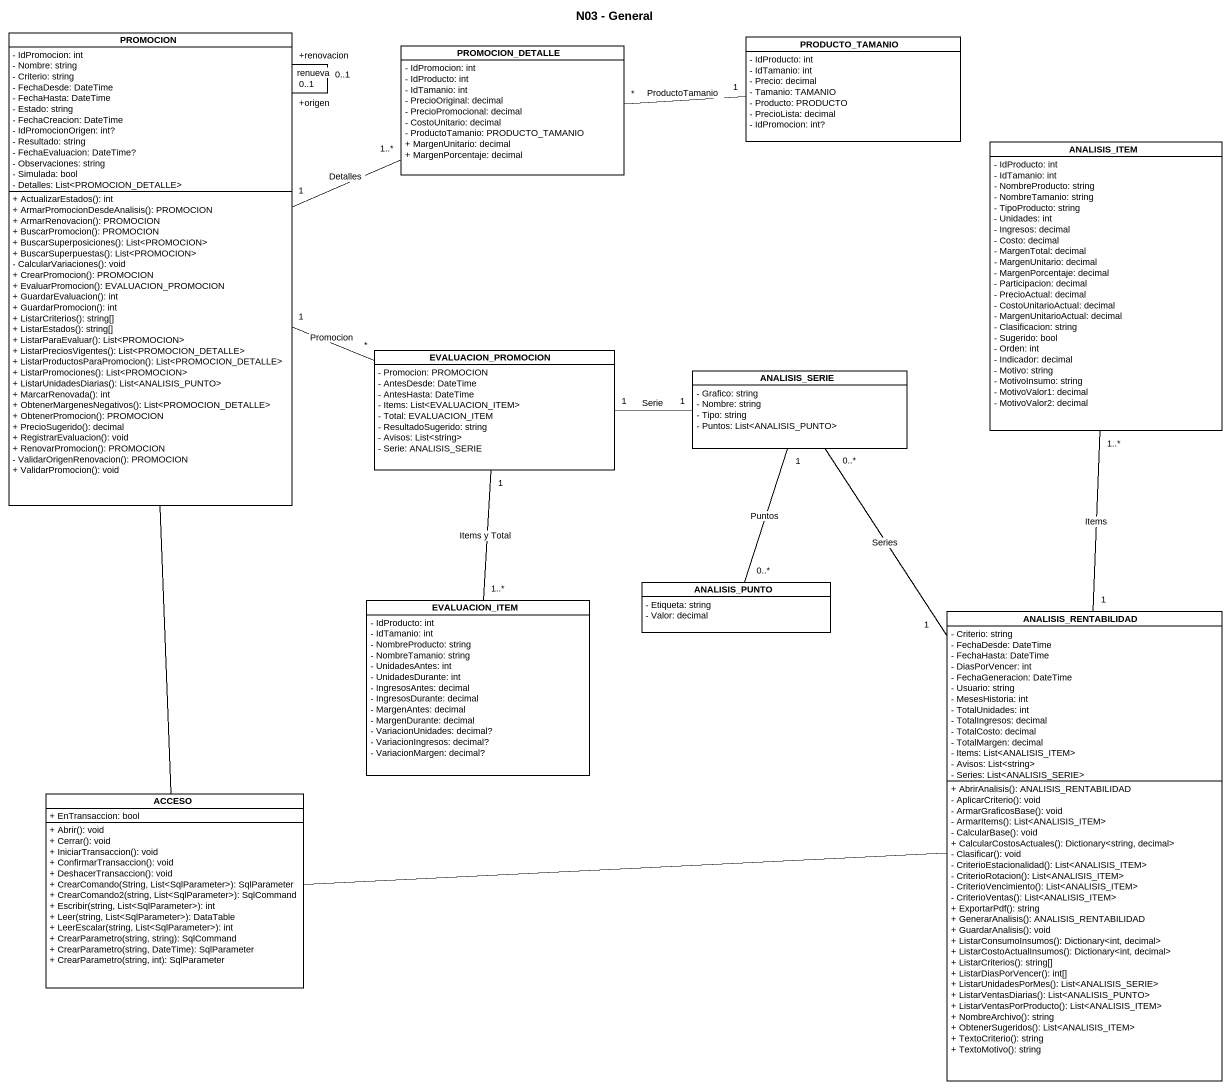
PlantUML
@startuml
title N03 - General
hide circle
hide empty members
skinparam classAttributeIconSize 0
class PROMOCION {
  - IdPromocion: int
  - Nombre: string
  - Criterio: string
  - FechaDesde: DateTime
  - FechaHasta: DateTime
  - Estado: string
  - FechaCreacion: DateTime
  - IdPromocionOrigen: int?
  - Resultado: string
  - FechaEvaluacion: DateTime?
  - Observaciones: string
  - Simulada: bool
  - Detalles: List<PROMOCION_DETALLE>
  + ActualizarEstados(): int
  + ArmarPromocionDesdeAnalisis(): PROMOCION
  + ArmarRenovacion(): PROMOCION
  + BuscarPromocion(): PROMOCION
  + BuscarSuperposiciones(): List<PROMOCION>
  + BuscarSuperpuestas(): List<PROMOCION>
  - CalcularVariaciones(): void
  + CrearPromocion(): PROMOCION
  + EvaluarPromocion(): EVALUACION_PROMOCION
  + GuardarEvaluacion(): int
  + GuardarPromocion(): int
  + ListarCriterios(): string[]
  + ListarEstados(): string[]
  + ListarParaEvaluar(): List<PROMOCION>
  + ListarPreciosVigentes(): List<PROMOCION_DETALLE>
  + ListarProductosParaPromocion(): List<PROMOCION_DETALLE>
  + ListarPromociones(): List<PROMOCION>
  + ListarUnidadesDiarias(): List<ANALISIS_PUNTO>
  + MarcarRenovada(): int
  + ObtenerMargenesNegativos(): List<PROMOCION_DETALLE>
  + ObtenerPromocion(): PROMOCION
  + PrecioSugerido(): decimal
  + RegistrarEvaluacion(): void
  + RenovarPromocion(): PROMOCION
  - ValidarOrigenRenovacion(): PROMOCION
  + ValidarPromocion(): void
}
class PROMOCION_DETALLE {
  - IdPromocion: int
  - IdProducto: int
  - IdTamanio: int
  - PrecioOriginal: decimal
  - PrecioPromocional: decimal
  - CostoUnitario: decimal
  - ProductoTamanio: PRODUCTO_TAMANIO
  + MargenUnitario: decimal
  + MargenPorcentaje: decimal
}
class PRODUCTO_TAMANIO {
  - IdProducto: int
  - IdTamanio: int
  - Precio: decimal
  - Tamanio: TAMANIO
  - Producto: PRODUCTO
  - PrecioLista: decimal
  - IdPromocion: int?
}
class ANALISIS_ITEM {
  - IdProducto: int
  - IdTamanio: int
  - NombreProducto: string
  - NombreTamanio: string
  - TipoProducto: string
  - Unidades: int
  - Ingresos: decimal
  - Costo: decimal
  - MargenTotal: decimal
  - MargenUnitario: decimal
  - MargenPorcentaje: decimal
  - Participacion: decimal
  - PrecioActual: decimal
  - CostoUnitarioActual: decimal
  - MargenUnitarioActual: decimal
  - Clasificacion: string
  - Sugerido: bool
  - Orden: int
  - Indicador: decimal
  - Motivo: string
  - MotivoInsumo: string
  - MotivoValor1: decimal
  - MotivoValor2: decimal
}
class EVALUACION_PROMOCION {
  - Promocion: PROMOCION
  - AntesDesde: DateTime
  - AntesHasta: DateTime
  - Items: List<EVALUACION_ITEM>
  - Total: EVALUACION_ITEM
  - ResultadoSugerido: string
  - Avisos: List<string>
  - Serie: ANALISIS_SERIE
}
class ANALISIS_SERIE {
  - Grafico: string
  - Nombre: string
  - Tipo: string
  - Puntos: List<ANALISIS_PUNTO>
}
class EVALUACION_ITEM {
  - IdProducto: int
  - IdTamanio: int
  - NombreProducto: string
  - NombreTamanio: string
  - UnidadesAntes: int
  - UnidadesDurante: int
  - IngresosAntes: decimal
  - IngresosDurante: decimal
  - MargenAntes: decimal
  - MargenDurante: decimal
  - VariacionUnidades: decimal?
  - VariacionIngresos: decimal?
  - VariacionMargen: decimal?
}
class ANALISIS_PUNTO {
  - Etiqueta: string
  - Valor: decimal
}
class ANALISIS_RENTABILIDAD {
  - Criterio: string
  - FechaDesde: DateTime
  - FechaHasta: DateTime
  - DiasPorVencer: int
  - FechaGeneracion: DateTime
  - Usuario: string
  - MesesHistoria: int
  - TotalUnidades: int
  - TotalIngresos: decimal
  - TotalCosto: decimal
  - TotalMargen: decimal
  - Items: List<ANALISIS_ITEM>
  - Avisos: List<string>
  - Series: List<ANALISIS_SERIE>
  + AbrirAnalisis(): ANALISIS_RENTABILIDAD
  - AplicarCriterio(): void
  - ArmarGraficosBase(): void
  - ArmarItems(): List<ANALISIS_ITEM>
  - CalcularBase(): void
  + CalcularCostosActuales(): Dictionary<string, decimal>
  - Clasificar(): void
  - CriterioEstacionalidad(): List<ANALISIS_ITEM>
  - CriterioRotacion(): List<ANALISIS_ITEM>
  - CriterioVencimiento(): List<ANALISIS_ITEM>
  - CriterioVentas(): List<ANALISIS_ITEM>
  + ExportarPdf(): string
  + GenerarAnalisis(): ANALISIS_RENTABILIDAD
  + GuardarAnalisis(): void
  + ListarConsumoInsumos(): Dictionary<int, decimal>
  + ListarCostoActualInsumos(): Dictionary<int, decimal>
  + ListarCriterios(): string[]
  + ListarDiasPorVencer(): int[]
  + ListarUnidadesPorMes(): List<ANALISIS_SERIE>
  + ListarVentasDiarias(): List<ANALISIS_PUNTO>
  + ListarVentasPorProducto(): List<ANALISIS_ITEM>
  + NombreArchivo(): string
  + ObtenerSugeridos(): List<ANALISIS_ITEM>
  + TextoCriterio(): string
  + TextoMotivo(): string
}
class ACCESO {
  + EnTransaccion: bool
  + Abrir(): void
  + Cerrar(): void
  + IniciarTransaccion(): void
  + ConfirmarTransaccion(): void
  + DeshacerTransaccion(): void
  + CrearComando(String, List<SqlParameter>): SqlParameter
  + CrearComando2(string, List<SqlParameter>): SqlCommand
  + Escribir(string, List<SqlParameter>): int
  + Leer(string, List<SqlParameter>): DataTable
  + LeerEscalar(string, List<SqlParameter>): int
  + CrearParametro(string, string): SqlCommand
  + CrearParametro(string, DateTime): SqlParameter
  + CrearParametro(string, int): SqlParameter
}
PROMOCION "+origen\n0..1" -- "+renovacion\n0..1" PROMOCION : renueva
PROMOCION "1" -right- "1..*" PROMOCION_DETALLE : Detalles
PROMOCION -- ACCESO
PROMOCION_DETALLE "*" -right- "1" PRODUCTO_TAMANIO : ProductoTamanio
EVALUACION_PROMOCION "*" -left- "1" PROMOCION : Promocion
EVALUACION_PROMOCION "1" -right- "1" ANALISIS_SERIE : Serie
EVALUACION_PROMOCION "1" -- "1..*" EVALUACION_ITEM : Items y Total
ANALISIS_SERIE "1" -- "0..*" ANALISIS_PUNTO : Puntos
ANALISIS_RENTABILIDAD "1" -up- "1..*" ANALISIS_ITEM : Items
ANALISIS_RENTABILIDAD "1" -up- "0..*" ANALISIS_SERIE : Series
ANALISIS_RENTABILIDAD -left- ACCESO
@enduml
